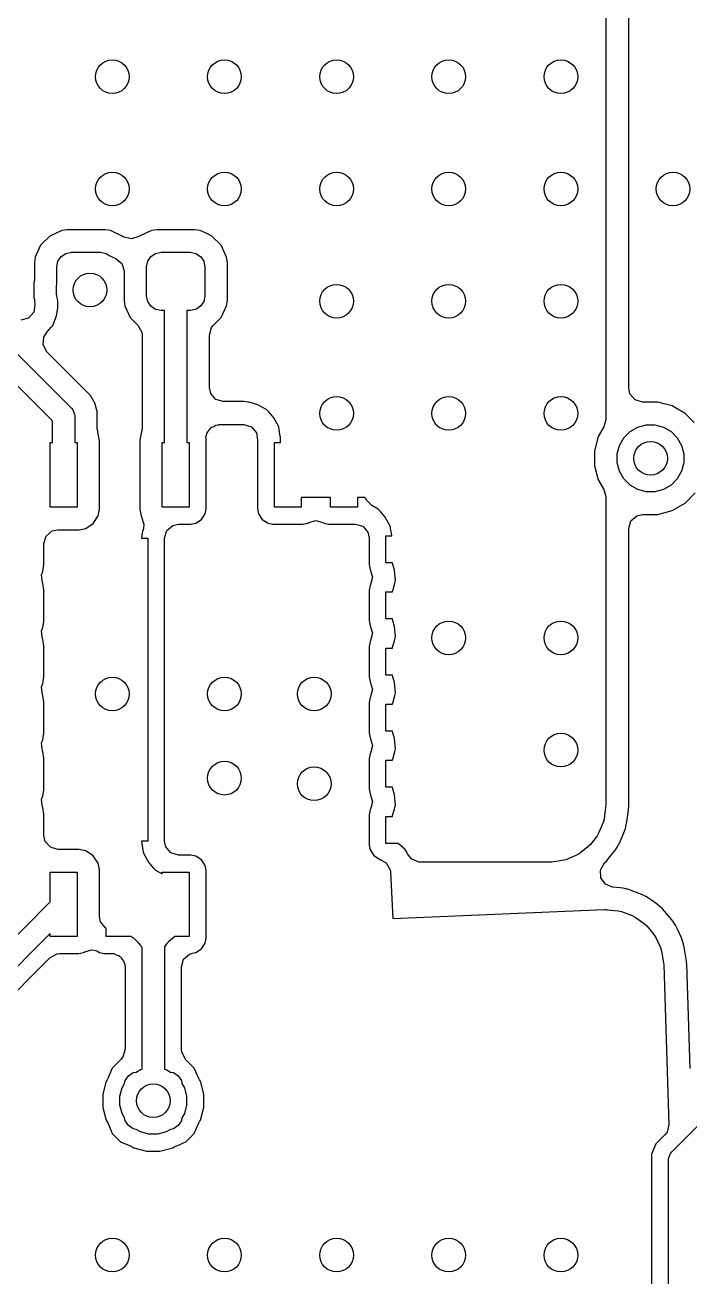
# Model space of a CAD drawing. Extents: x 2.65 to 6.49, y -4.64 to -1.62.
# Drawn here: x 5.4418 to 5.6753, y -3.0195 to -2.5803 of the extents above; entities that cross this region are included whole.
import ezdxf

# ---------------------------------------------------------------- set-up
doc = ezdxf.new("R2010")
doc.units = 0
doc.header["$MEASUREMENT"] = 0
doc.layers.add('BLACK', color=7, linetype='CONTINUOUS')

msp = doc.modelspace()

# ---------------------------------------------------------------- linework, layer by layer
at = {"layer": 'BLACK', "linetype": 'CONTINUOUS'}
for p, q in [((5.64567, -2.3704), (5.64567, -2.71884)), ((5.65376, -2.7077), (5.65376, -2.3704)), ((5.45465, -2.65236), (5.45049, -2.6543)), ((5.45655, -2.65211), (5.45465, -2.65236)), ((5.45465, -2.65236), (5.45465, -2.65236)), ((5.46983, -2.65211), (5.45655, -2.65211)), ((5.45655, -2.65211), (5.45655, -2.65211)), ((5.47173, -2.65236), (5.46983, -2.65211)), ((5.46983, -2.65211), (5.46983, -2.65211)), ((5.47589, -2.6543), (5.47173, -2.65236)), ((5.47173, -2.65236), (5.47173, -2.65236)), ((5.48615, -2.65236), (5.48199, -2.6543)), ((5.48804, -2.65211), (5.48615, -2.65236)), ((5.48615, -2.65236), (5.48615, -2.65236)), ((5.50133, -2.65211), (5.48804, -2.65211)), ((5.48804, -2.65211), (5.48804, -2.65211)), ((5.50322, -2.65236), (5.50133, -2.65211)), ((5.50133, -2.65211), (5.50133, -2.65211)), ((5.50581, -2.65356), (5.50322, -2.65236)), ((5.50322, -2.65236), (5.50322, -2.65236)), ((5.45049, -2.6543), (5.44725, -2.65754)), ((5.47614, -2.65447), (5.47589, -2.6543)), ((5.47646, -2.65468), (5.47614, -2.65447)), ((5.47913, -2.65535), (5.47646, -2.65468)), ((5.48174, -2.65447), (5.47913, -2.65535)), ((5.48199, -2.6543), (5.48174, -2.65447)), ((5.50738, -2.6543), (5.50581, -2.65356)), ((5.51063, -2.65754), (5.50738, -2.6543)), ((5.44725, -2.65754), (5.44531, -2.6617)), ((5.45445, -2.6615), (5.45611, -2.66039)), ((5.45611, -2.66039), (5.45807, -2.66)), ((5.45807, -2.66), (5.46831, -2.66)), ((5.46831, -2.66), (5.47027, -2.66039)), ((5.47027, -2.66039), (5.47131, -2.66109)), ((5.47131, -2.66109), (5.47159, -2.66122)), ((5.47159, -2.66122), (5.47191, -2.6614)), ((5.47191, -2.6614), (5.47191, -2.66139)), ((5.47191, -2.66139), (5.47209, -2.66149)), ((5.48595, -2.6615), (5.48761, -2.66039)), ((5.48761, -2.66039), (5.48957, -2.66)), ((5.48957, -2.66), (5.4998, -2.66)), ((5.4998, -2.66), (5.50176, -2.66039)), ((5.50176, -2.66039), (5.50342, -2.6615)), ((5.51257, -2.6617), (5.51063, -2.65754)), ((5.44531, -2.6617), (5.44506, -2.66359)), ((5.44506, -2.66359), (5.44506, -2.66359)), ((5.44506, -2.66359), (5.44506, -2.6699)), ((5.44531, -2.6617), (5.44531, -2.6617)), ((5.45295, -2.66512), (5.45334, -2.66316)), ((5.45295, -2.67133), (5.45295, -2.66512)), ((5.45334, -2.66316), (5.45445, -2.6615)), ((5.47209, -2.66149), (5.47209, -2.66149)), ((5.47209, -2.66149), (5.47209, -2.66149)), ((5.47209, -2.66149), (5.47209, -2.66149)), ((5.47209, -2.66149), (5.47307, -2.66191)), ((5.47307, -2.66191), (5.47361, -2.66215)), ((5.47361, -2.66215), (5.47573, -2.66391)), ((5.47573, -2.66391), (5.47655, -2.66653)), ((5.48445, -2.66512), (5.48484, -2.66316)), ((5.48445, -2.67535), (5.48445, -2.66512)), ((5.48484, -2.66316), (5.48595, -2.6615)), ((5.50342, -2.6615), (5.50453, -2.66316)), ((5.50453, -2.66316), (5.50492, -2.66512)), ((5.50492, -2.66512), (5.50492, -2.67535)), ((5.51281, -2.66359), (5.51257, -2.6617)), ((5.51281, -2.67688), (5.51281, -2.66359)), ((5.44506, -2.6699), (5.44486, -2.67063)), ((5.47655, -2.66653), (5.47656, -2.66663)), ((5.47656, -2.66663), (5.47656, -2.67688)), ((5.41496, -2.6716), (5.4581, -2.71474)), ((5.44486, -2.67063), (5.44486, -2.67582)), ((5.45286, -2.67169), (5.45295, -2.67133)), ((5.45286, -2.67477), (5.45286, -2.67169)), ((5.45138, -2.71915), (5.41103, -2.6788)), ((5.44525, -2.67834), (5.44483, -2.68106)), ((5.44486, -2.67582), (5.44506, -2.67656)), ((5.44506, -2.67656), (5.44506, -2.67688)), ((5.44506, -2.67688), (5.44507, -2.67698)), ((5.44507, -2.67698), (5.44507, -2.67698)), ((5.44507, -2.67698), (5.44525, -2.67834)), ((5.45295, -2.67513), (5.45286, -2.67477)), ((5.45295, -2.67535), (5.45295, -2.67513)), ((5.45315, -2.67633), (5.45295, -2.67535)), ((5.45327, -2.67729), (5.45315, -2.67633)), ((5.45325, -2.67959), (5.45327, -2.67729)), ((5.47656, -2.67688), (5.4768, -2.67877)), ((5.4768, -2.67877), (5.4768, -2.67877)), ((5.4768, -2.67877), (5.47874, -2.68293)), ((5.48484, -2.67731), (5.48445, -2.67535)), ((5.48595, -2.67897), (5.48484, -2.67731)), ((5.48761, -2.68008), (5.48595, -2.67897)), ((5.50342, -2.67897), (5.50176, -2.68008)), ((5.50453, -2.67731), (5.50342, -2.67897)), ((5.50492, -2.67535), (5.50453, -2.67731)), ((5.51063, -2.68293), (5.51257, -2.67877)), ((5.51257, -2.67877), (5.51281, -2.67688)), ((5.443, -2.68312), (5.44035, -2.68386)), ((5.44483, -2.68106), (5.443, -2.68312)), ((5.45149, -2.68565), (5.45282, -2.68231)), ((5.45282, -2.68231), (5.45325, -2.67959)), ((5.47874, -2.68293), (5.48142, -2.68561)), ((5.48957, -2.68047), (5.48761, -2.68008)), ((5.49075, -2.68047), (5.48957, -2.68047)), ((5.49075, -2.72679), (5.49075, -2.68047)), ((5.4998, -2.68047), (5.49862, -2.68047)), ((5.49862, -2.68047), (5.49862, -2.72679)), ((5.50176, -2.68008), (5.4998, -2.68047)), ((5.50881, -2.68475), (5.51063, -2.68293)), ((5.44965, -2.68782), (5.45088, -2.68643)), ((5.45088, -2.68643), (5.45149, -2.68565)), ((5.48142, -2.68561), (5.48274, -2.68803)), ((5.50652, -2.68907), (5.50729, -2.68643)), ((5.50729, -2.68643), (5.50795, -2.68561)), ((5.50795, -2.68561), (5.50881, -2.68475)), ((5.44815, -2.69253), (5.44834, -2.68978)), ((5.44834, -2.68978), (5.44927, -2.68825)), ((5.44927, -2.68825), (5.44965, -2.68782)), ((5.48274, -2.68803), (5.48285, -2.68907)), ((5.48285, -2.68907), (5.48285, -2.72194)), ((5.50652, -2.7075), (5.50652, -2.68907)), ((5.44947, -2.69494), (5.44815, -2.69253)), ((5.46478, -2.71026), (5.44947, -2.69494)), ((5.50696, -2.70953), (5.50652, -2.7075)), ((5.50876, -2.71161), (5.50696, -2.70953)), ((5.6542, -2.70972), (5.65376, -2.7077)), ((5.656, -2.7118), (5.6542, -2.70972)), ((5.46622, -2.71275), (5.46478, -2.71026)), ((5.46478, -2.71026), (5.46478, -2.71026)), ((5.46634, -2.71295), (5.46622, -2.71275)), ((5.46711, -2.71584), (5.46634, -2.71295)), ((5.5114, -2.71238), (5.50876, -2.71161)), ((5.5186, -2.71238), (5.5114, -2.71238)), ((5.52088, -2.71271), (5.5186, -2.71238)), ((5.52352, -2.71348), (5.52088, -2.71271)), ((5.52088, -2.71271), (5.52088, -2.71271)), ((5.52088, -2.71271), (5.52088, -2.71271)), ((5.52666, -2.71524), (5.52352, -2.71348)), ((5.52352, -2.71348), (5.52352, -2.71348)), ((5.65864, -2.71258), (5.656, -2.7118)), ((5.65882, -2.71258), (5.65864, -2.71258)), ((5.66401, -2.71258), (5.65882, -2.71258)), ((5.66624, -2.71317), (5.66401, -2.71258)), ((5.66902, -2.71392), (5.66624, -2.71317)), ((5.6708, -2.71495), (5.66902, -2.71392)), ((5.4581, -2.71474), (5.45859, -2.71533)), ((5.45859, -2.71533), (5.45918, -2.71675)), ((5.45918, -2.71675), (5.45925, -2.71752)), ((5.45925, -2.71752), (5.45925, -2.72679)), ((5.46715, -2.71596), (5.46711, -2.71584)), ((5.46715, -2.72194), (5.46715, -2.71596)), ((5.52735, -2.71595), (5.52666, -2.71524)), ((5.52666, -2.71524), (5.52666, -2.71524)), ((5.52666, -2.71524), (5.52666, -2.71524)), ((5.52666, -2.71524), (5.52666, -2.71524)), ((5.52666, -2.71524), (5.52666, -2.71524)), ((5.52915, -2.71803), (5.52735, -2.71595)), ((5.52735, -2.71595), (5.52735, -2.71595)), ((5.53085, -2.72121), (5.52915, -2.71803)), ((5.67352, -2.71652), (5.6708, -2.71495)), ((5.67669, -2.71969), (5.67352, -2.71652)), ((5.67352, -2.71652), (5.67352, -2.71652)), ((5.45138, -2.72679), (5.45138, -2.71915)), ((5.4674, -2.72324), (5.46715, -2.72194)), ((5.4828, -2.72264), (5.48256, -2.72352)), ((5.48285, -2.72194), (5.48275, -2.72229)), ((5.48275, -2.72229), (5.4828, -2.72264)), ((5.5056, -2.72357), (5.50611, -2.72291)), ((5.50611, -2.72291), (5.50645, -2.72216)), ((5.50645, -2.72216), (5.50694, -2.72185)), ((5.50694, -2.72185), (5.50729, -2.72139)), ((5.50729, -2.72139), (5.50807, -2.72112)), ((5.50807, -2.72112), (5.50877, -2.72067)), ((5.50877, -2.72067), (5.50973, -2.72053)), ((5.50973, -2.72053), (5.50988, -2.72048)), ((5.50988, -2.72048), (5.51014, -2.72047)), ((5.51014, -2.72047), (5.5186, -2.72047)), ((5.5186, -2.72047), (5.52124, -2.72125)), ((5.52124, -2.72125), (5.52304, -2.72333)), ((5.53105, -2.72217), (5.53085, -2.72121)), ((5.5314, -2.72463), (5.53105, -2.72217)), ((5.64502, -2.72128), (5.64306, -2.72468)), ((5.64567, -2.71884), (5.64502, -2.72128)), ((5.65205, -2.72509), (5.65423, -2.72291)), ((5.65423, -2.72291), (5.6569, -2.72137)), ((5.6569, -2.72137), (5.65988, -2.72057)), ((5.65988, -2.72057), (5.66296, -2.72057)), ((5.66296, -2.72057), (5.66594, -2.72137)), ((5.66594, -2.72137), (5.66861, -2.72291)), ((5.66861, -2.72291), (5.67079, -2.72509)), ((5.45059, -2.74943), (5.45059, -2.72679)), ((5.45059, -2.72679), (5.45138, -2.72679)), ((5.45925, -2.72679), (5.46004, -2.72679)), ((5.46004, -2.72679), (5.46004, -2.74943)), ((5.46793, -2.72601), (5.46738, -2.72324)), ((5.46738, -2.72324), (5.4674, -2.72324)), ((5.46793, -2.75021), (5.46793, -2.72601)), ((5.46793, -2.72601), (5.46793, -2.72601)), ((5.46793, -2.72601), (5.46793, -2.72601)), ((5.48256, -2.72352), (5.48207, -2.72601)), ((5.48207, -2.72601), (5.48207, -2.75021)), ((5.48996, -2.74943), (5.48996, -2.72679)), ((5.48996, -2.72679), (5.49075, -2.72679)), ((5.49862, -2.72679), (5.49941, -2.72679)), ((5.49941, -2.72679), (5.49941, -2.74943)), ((5.50531, -2.72466), (5.50555, -2.72414)), ((5.50543, -2.72548), (5.50531, -2.72466)), ((5.50531, -2.72597), (5.50539, -2.72596)), ((5.50533, -2.72621), (5.50531, -2.72597)), ((5.50533, -2.75001), (5.50533, -2.72621)), ((5.50539, -2.72596), (5.50543, -2.72548)), ((5.50555, -2.72414), (5.5056, -2.72357)), ((5.52304, -2.72333), (5.52342, -2.72597)), ((5.52343, -2.72605), (5.52341, -2.72617)), ((5.52341, -2.72617), (5.52341, -2.72621)), ((5.52341, -2.72621), (5.52341, -2.72621)), ((5.52341, -2.72621), (5.52341, -2.75001)), ((5.52342, -2.72597), (5.52343, -2.72597)), ((5.52343, -2.72597), (5.52342, -2.72601)), ((5.52342, -2.72601), (5.52343, -2.72605)), ((5.52933, -2.74943), (5.52933, -2.72679)), ((5.52933, -2.72679), (5.5315, -2.72679)), ((5.53143, -2.72481), (5.5314, -2.72463)), ((5.53145, -2.72495), (5.53143, -2.72481)), ((5.53149, -2.7251), (5.53145, -2.72495)), ((5.5315, -2.72512), (5.53149, -2.7251)), ((5.5315, -2.72679), (5.5315, -2.72512)), ((5.64306, -2.72468), (5.64171, -2.72969)), ((5.64306, -2.72468), (5.64306, -2.72468)), ((5.64306, -2.72468), (5.64306, -2.72468)), ((5.64306, -2.72468), (5.64306, -2.72468)), ((5.65051, -2.72776), (5.65205, -2.72509)), ((5.67079, -2.72509), (5.67233, -2.72776)), ((5.64171, -2.72969), (5.64171, -2.73488)), ((5.64971, -2.73074), (5.65051, -2.72776)), ((5.64971, -2.73383), (5.64971, -2.73074)), ((5.67233, -2.72776), (5.67313, -2.73074)), ((5.67313, -2.73074), (5.67313, -2.73383)), ((5.64171, -2.73488), (5.64306, -2.73989)), ((5.65051, -2.7368), (5.64971, -2.73383)), ((5.67313, -2.73383), (5.67233, -2.7368)), ((5.64306, -2.73989), (5.64502, -2.74328)), ((5.65205, -2.73947), (5.65051, -2.7368)), ((5.65423, -2.74165), (5.65205, -2.73947)), ((5.67079, -2.73947), (5.66861, -2.74165)), ((5.67233, -2.7368), (5.67079, -2.73947)), ((5.64502, -2.74328), (5.64567, -2.74572)), ((5.6569, -2.7432), (5.65423, -2.74165)), ((5.65988, -2.74399), (5.6569, -2.7432)), ((5.66296, -2.74399), (5.65988, -2.74399)), ((5.66594, -2.7432), (5.66296, -2.74399)), ((5.66861, -2.74165), (5.66594, -2.7432)), ((5.67352, -2.74805), (5.67712, -2.74445)), ((5.54134, -2.74606), (5.53878, -2.74606)), ((5.53878, -2.74606), (5.53878, -2.74943)), ((5.54902, -2.74606), (5.54134, -2.74606)), ((5.54902, -2.74943), (5.54902, -2.74606)), ((5.56102, -2.74606), (5.55846, -2.74606)), ((5.55846, -2.74606), (5.55846, -2.74943)), ((5.56151, -2.74655), (5.56102, -2.74606)), ((5.5616, -2.7469), (5.56151, -2.74655)), ((5.56352, -2.74886), (5.5616, -2.7469)), ((5.56578, -2.75012), (5.56352, -2.74886)), ((5.64567, -2.74572), (5.64567, -2.85401)), ((5.66902, -2.75065), (5.67352, -2.74805)), ((5.46004, -2.74943), (5.45059, -2.74943)), ((5.46573, -2.75512), (5.46748, -2.75251)), ((5.46748, -2.75251), (5.46785, -2.75065)), ((5.46748, -2.75251), (5.46748, -2.75251)), ((5.46748, -2.75251), (5.46748, -2.75251)), ((5.46785, -2.75065), (5.46793, -2.75021)), ((5.48207, -2.75021), (5.48252, -2.75251)), ((5.48252, -2.75251), (5.48252, -2.75251)), ((5.48252, -2.75251), (5.48252, -2.75251)), ((5.48252, -2.75251), (5.48262, -2.75266)), ((5.48262, -2.75266), (5.4827, -2.75277)), ((5.4827, -2.75277), (5.48352, -2.7554)), ((5.49941, -2.74943), (5.48996, -2.74943)), ((5.50368, -2.7537), (5.50499, -2.75174)), ((5.50499, -2.75174), (5.50533, -2.75001)), ((5.50499, -2.75174), (5.50499, -2.75174)), ((5.52341, -2.75001), (5.52341, -2.75001)), ((5.52341, -2.75001), (5.52341, -2.75001)), ((5.52341, -2.75001), (5.52375, -2.75174)), ((5.52375, -2.75174), (5.52375, -2.75174)), ((5.52375, -2.75174), (5.52506, -2.7537)), ((5.53878, -2.74943), (5.52933, -2.74943)), ((5.55846, -2.74943), (5.54902, -2.74943)), ((5.56647, -2.75083), (5.56578, -2.75012)), ((5.56578, -2.75012), (5.56578, -2.75012)), ((5.56578, -2.75012), (5.56578, -2.75012)), ((5.56827, -2.75291), (5.56647, -2.75083)), ((5.56647, -2.75083), (5.56647, -2.75083)), ((5.56996, -2.75609), (5.56827, -2.75291)), ((5.65453, -2.75423), (5.65661, -2.75243)), ((5.65661, -2.75243), (5.65864, -2.75199)), ((5.65864, -2.75199), (5.66401, -2.75199)), ((5.66401, -2.75199), (5.66902, -2.75065)), ((5.66401, -2.75199), (5.66401, -2.75199)), ((5.4492, -2.75957), (5.45128, -2.75776)), ((5.45128, -2.75776), (5.45331, -2.75732)), ((5.45331, -2.75732), (5.46082, -2.75732)), ((5.46082, -2.75732), (5.4614, -2.75721)), ((5.46082, -2.75732), (5.46082, -2.75732)), ((5.4614, -2.75721), (5.46312, -2.75686)), ((5.46312, -2.75686), (5.46573, -2.75512)), ((5.46312, -2.75686), (5.46312, -2.75686)), ((5.46312, -2.75686), (5.46312, -2.75686)), ((5.483, -2.75796), (5.48293, -2.75847)), ((5.48333, -2.75686), (5.483, -2.75796)), ((5.48352, -2.7554), (5.48333, -2.75686)), ((5.49077, -2.76024), (5.49154, -2.7576)), ((5.49154, -2.7576), (5.49362, -2.7558)), ((5.49362, -2.7558), (5.49565, -2.75535)), ((5.49565, -2.75535), (5.49999, -2.75535)), ((5.49999, -2.75535), (5.50172, -2.75501)), ((5.50172, -2.75501), (5.50368, -2.7537)), ((5.50172, -2.75501), (5.50172, -2.75501)), ((5.50172, -2.75501), (5.50172, -2.75501)), ((5.52506, -2.7537), (5.52506, -2.7537)), ((5.52506, -2.7537), (5.52678, -2.75485)), ((5.52678, -2.75485), (5.52702, -2.75501)), ((5.52702, -2.75501), (5.52702, -2.75501)), ((5.52702, -2.75501), (5.52702, -2.75501)), ((5.52702, -2.75501), (5.52875, -2.75535)), ((5.52875, -2.75535), (5.52875, -2.75535)), ((5.52875, -2.75535), (5.53936, -2.75535)), ((5.53936, -2.75535), (5.54109, -2.75501)), ((5.54109, -2.75501), (5.54119, -2.75495)), ((5.54109, -2.75501), (5.54109, -2.75501)), ((5.54109, -2.75501), (5.54109, -2.75501)), ((5.54119, -2.75495), (5.54142, -2.75487)), ((5.54142, -2.75487), (5.54154, -2.75483)), ((5.54154, -2.75484), (5.54381, -2.75413)), ((5.54154, -2.75483), (5.54154, -2.75484)), ((5.54381, -2.75413), (5.54646, -2.75485)), ((5.54646, -2.75485), (5.54661, -2.75495)), ((5.54661, -2.75495), (5.5467, -2.75501)), ((5.5467, -2.75501), (5.5467, -2.75501)), ((5.5467, -2.75501), (5.5467, -2.75501)), ((5.5467, -2.75501), (5.54843, -2.75535)), ((5.54843, -2.75535), (5.55772, -2.75535)), ((5.55772, -2.75535), (5.56036, -2.75613)), ((5.56036, -2.75613), (5.56216, -2.75821)), ((5.57005, -2.75645), (5.56996, -2.75609)), ((5.57006, -2.75649), (5.57005, -2.75645)), ((5.57016, -2.75695), (5.57006, -2.75649)), ((5.5705, -2.75852), (5.57016, -2.75695)), ((5.65376, -2.75687), (5.65453, -2.75423)), ((5.65376, -2.85401), (5.65376, -2.75687)), ((5.44843, -2.7622), (5.4492, -2.75957)), ((5.44843, -2.76971), (5.44843, -2.7622)), ((5.48293, -2.75847), (5.48268, -2.76024)), ((5.48268, -2.76024), (5.48268, -2.76024)), ((5.48268, -2.76024), (5.48268, -2.76028)), ((5.48268, -2.76028), (5.48484, -2.76028)), ((5.48484, -2.76028), (5.48484, -2.86657)), ((5.49077, -2.86661), (5.49077, -2.76024)), ((5.56216, -2.75821), (5.5626, -2.76024)), ((5.5626, -2.76024), (5.5626, -2.76952)), ((5.56852, -2.76894), (5.56852, -2.75949)), ((5.56852, -2.75949), (5.57061, -2.75949)), ((5.57061, -2.75949), (5.5705, -2.75852)), ((5.44797, -2.77202), (5.44831, -2.77031)), ((5.44831, -2.77031), (5.44843, -2.76971)), ((5.5626, -2.76952), (5.5626, -2.76952)), ((5.5626, -2.76952), (5.5626, -2.76952)), ((5.5626, -2.76952), (5.56294, -2.77125)), ((5.57082, -2.76894), (5.56852, -2.76894)), ((5.57091, -2.76952), (5.57082, -2.76894)), ((5.57129, -2.77073), (5.57091, -2.76952)), ((5.57091, -2.76952), (5.57091, -2.76952)), ((5.57155, -2.77155), (5.57129, -2.77073)), ((5.4476, -2.77319), (5.4479, -2.77219)), ((5.4479, -2.77592), (5.4476, -2.77319)), ((5.4479, -2.77219), (5.44797, -2.77202)), ((5.56294, -2.77125), (5.56294, -2.77125)), ((5.56294, -2.77125), (5.56294, -2.77125)), ((5.56294, -2.77125), (5.563, -2.77134)), ((5.563, -2.77134), (5.56308, -2.77158)), ((5.56308, -2.77158), (5.56313, -2.77169)), ((5.56383, -2.77397), (5.5631, -2.77662)), ((5.56313, -2.77169), (5.56312, -2.7717)), ((5.56312, -2.7717), (5.56383, -2.77397)), ((5.57183, -2.77514), (5.57155, -2.77155)), ((5.57163, -2.77611), (5.57183, -2.77514)), ((5.44797, -2.77609), (5.4479, -2.77592)), ((5.44843, -2.7784), (5.44797, -2.77609)), ((5.44843, -2.7894), (5.44843, -2.7784)), ((5.44843, -2.7784), (5.44843, -2.7784)), ((5.44843, -2.7784), (5.44843, -2.7784)), ((5.56294, -2.77686), (5.5626, -2.77859)), ((5.5626, -2.77859), (5.5626, -2.77859)), ((5.5626, -2.77859), (5.5626, -2.78921)), ((5.56301, -2.77677), (5.56294, -2.77686)), ((5.56294, -2.77686), (5.56294, -2.77686)), ((5.5631, -2.77662), (5.56301, -2.77677)), ((5.56852, -2.78862), (5.56852, -2.77917)), ((5.56852, -2.77917), (5.57083, -2.77917)), ((5.57083, -2.77917), (5.57086, -2.7789)), ((5.57086, -2.7789), (5.5709, -2.77876)), ((5.5709, -2.77876), (5.57163, -2.77611)), ((5.5709, -2.77876), (5.5709, -2.77876)), ((5.57082, -2.78862), (5.56852, -2.78862)), ((5.57091, -2.7892), (5.57082, -2.78862)), ((5.4476, -2.79287), (5.4479, -2.79187)), ((5.4479, -2.79561), (5.4476, -2.79287)), ((5.4479, -2.79187), (5.44797, -2.7917)), ((5.44797, -2.7917), (5.44841, -2.78949)), ((5.44841, -2.78949), (5.44843, -2.7894)), ((5.5626, -2.78921), (5.5626, -2.78921)), ((5.5626, -2.78921), (5.5626, -2.78921)), ((5.5626, -2.78921), (5.56294, -2.79093)), ((5.56294, -2.79093), (5.56294, -2.79093)), ((5.56294, -2.79093), (5.56294, -2.79093)), ((5.56294, -2.79093), (5.56294, -2.79093)), ((5.56294, -2.79093), (5.563, -2.79103)), ((5.563, -2.79103), (5.56308, -2.79126)), ((5.56308, -2.79126), (5.56313, -2.79138)), ((5.56313, -2.79138), (5.56312, -2.79138)), ((5.56312, -2.79138), (5.56383, -2.79365)), ((5.57155, -2.79124), (5.57091, -2.7892)), ((5.57091, -2.7892), (5.57091, -2.7892)), ((5.57183, -2.79483), (5.57155, -2.79124)), ((5.44797, -2.79578), (5.4479, -2.79561)), ((5.44843, -2.79808), (5.44797, -2.79578)), ((5.56294, -2.79655), (5.5626, -2.79827)), ((5.563, -2.79645), (5.56294, -2.79655)), ((5.56294, -2.79655), (5.56294, -2.79655)), ((5.5631, -2.79631), (5.563, -2.79645)), ((5.56383, -2.79365), (5.5631, -2.79631)), ((5.57086, -2.79859), (5.57149, -2.79632)), ((5.57149, -2.79632), (5.57163, -2.79579)), ((5.57163, -2.79579), (5.57183, -2.79483)), ((5.44843, -2.80908), (5.44843, -2.79808)), ((5.44843, -2.79808), (5.44843, -2.79808)), ((5.44843, -2.79808), (5.44843, -2.79808)), ((5.5626, -2.79827), (5.5626, -2.79827)), ((5.5626, -2.79827), (5.5626, -2.80889)), ((5.56852, -2.80831), (5.56852, -2.79886)), ((5.56852, -2.79886), (5.57083, -2.79886)), ((5.57083, -2.79886), (5.57086, -2.79859)), ((5.44797, -2.81139), (5.44831, -2.80965)), ((5.44831, -2.80965), (5.44843, -2.80908)), ((5.5626, -2.80889), (5.5626, -2.80889)), ((5.5626, -2.80889), (5.5626, -2.80889)), ((5.5626, -2.80889), (5.56294, -2.81062)), ((5.56294, -2.81062), (5.56294, -2.81062)), ((5.56294, -2.81062), (5.56294, -2.81062)), ((5.56294, -2.81062), (5.56294, -2.81062)), ((5.56294, -2.81062), (5.563, -2.81071)), ((5.563, -2.81071), (5.56308, -2.81095)), ((5.57082, -2.80831), (5.56852, -2.80831)), ((5.57091, -2.80889), (5.57082, -2.80831)), ((5.57155, -2.81092), (5.57091, -2.80889)), ((5.57091, -2.80889), (5.57091, -2.80889)), ((5.4476, -2.81256), (5.4479, -2.81156)), ((5.4479, -2.81529), (5.4476, -2.81256)), ((5.4479, -2.81156), (5.44797, -2.81139)), ((5.56308, -2.81095), (5.56313, -2.81106)), ((5.56383, -2.81334), (5.5631, -2.81599)), ((5.56313, -2.81106), (5.56312, -2.81107)), ((5.56312, -2.81107), (5.56383, -2.81334)), ((5.57183, -2.81451), (5.57155, -2.81092)), ((5.57163, -2.81548), (5.57183, -2.81451)), ((5.44797, -2.81546), (5.4479, -2.81529)), ((5.44843, -2.81777), (5.44797, -2.81546)), ((5.44843, -2.82877), (5.44843, -2.81777)), ((5.44843, -2.81777), (5.44843, -2.81777)), ((5.44843, -2.81777), (5.44843, -2.81777)), ((5.56294, -2.81623), (5.5626, -2.81796)), ((5.5626, -2.81796), (5.5626, -2.81796)), ((5.5626, -2.81796), (5.5626, -2.82858)), ((5.563, -2.81614), (5.56294, -2.81623)), ((5.56294, -2.81623), (5.56294, -2.81623)), ((5.5631, -2.81599), (5.563, -2.81614)), ((5.56852, -2.82799), (5.56852, -2.81854)), ((5.56852, -2.81854), (5.57083, -2.81854)), ((5.57083, -2.81854), (5.57086, -2.81827)), ((5.57086, -2.81827), (5.5709, -2.81813)), ((5.5709, -2.81813), (5.57163, -2.81548)), ((5.57082, -2.82799), (5.56852, -2.82799)), ((5.57091, -2.82857), (5.57082, -2.82799)), ((5.4476, -2.83224), (5.4479, -2.83124)), ((5.4479, -2.83498), (5.4476, -2.83224)), ((5.4479, -2.83124), (5.44797, -2.83107)), ((5.44797, -2.83107), (5.4483, -2.82938)), ((5.4483, -2.82938), (5.44843, -2.82877)), ((5.5626, -2.82858), (5.5626, -2.82858)), ((5.5626, -2.82858), (5.5626, -2.82858)), ((5.5626, -2.82858), (5.56294, -2.8303)), ((5.56294, -2.8303), (5.56294, -2.8303)), ((5.56294, -2.8303), (5.56294, -2.8303)), ((5.56294, -2.8303), (5.56294, -2.8303)), ((5.56294, -2.8303), (5.563, -2.8304)), ((5.563, -2.8304), (5.56308, -2.83063)), ((5.56308, -2.83063), (5.56313, -2.83075)), ((5.56313, -2.83075), (5.56312, -2.83075)), ((5.56312, -2.83075), (5.56383, -2.83302)), ((5.57155, -2.83061), (5.57091, -2.82857)), ((5.57091, -2.82857), (5.57091, -2.82857)), ((5.57183, -2.8342), (5.57155, -2.83061)), ((5.44797, -2.83515), (5.4479, -2.83498)), ((5.44843, -2.83745), (5.44797, -2.83515)), ((5.56294, -2.83592), (5.5626, -2.83764)), ((5.563, -2.83582), (5.56294, -2.83592)), ((5.56294, -2.83592), (5.56294, -2.83592)), ((5.5631, -2.83568), (5.563, -2.83582)), ((5.56383, -2.83302), (5.5631, -2.83568)), ((5.5709, -2.83782), (5.57163, -2.83516)), ((5.57163, -2.83516), (5.57183, -2.8342)), ((5.44843, -2.84845), (5.44843, -2.83745)), ((5.44843, -2.83745), (5.44843, -2.83745)), ((5.44843, -2.83745), (5.44843, -2.83745)), ((5.5626, -2.83764), (5.5626, -2.83764)), ((5.5626, -2.83764), (5.5626, -2.84826)), ((5.56852, -2.84768), (5.56852, -2.83823)), ((5.56852, -2.83823), (5.57083, -2.83823)), ((5.57083, -2.83823), (5.57086, -2.83796)), ((5.57086, -2.83796), (5.5709, -2.83782)), ((5.44797, -2.85076), (5.4484, -2.84858)), ((5.4484, -2.84858), (5.44843, -2.84845)), ((5.5626, -2.84826), (5.5626, -2.84826)), ((5.5626, -2.84826), (5.5626, -2.84826)), ((5.5626, -2.84826), (5.56294, -2.84999)), ((5.56294, -2.84999), (5.56294, -2.84999)), ((5.56294, -2.84999), (5.56294, -2.84999)), ((5.56294, -2.84999), (5.56294, -2.84999)), ((5.56294, -2.84999), (5.563, -2.85008)), ((5.563, -2.85008), (5.56308, -2.85032)), ((5.57082, -2.84768), (5.56852, -2.84768)), ((5.57091, -2.84826), (5.57082, -2.84768)), ((5.57155, -2.85029), (5.57091, -2.84826)), ((5.57091, -2.84826), (5.57091, -2.84826)), ((5.57183, -2.85388), (5.57155, -2.85029)), ((5.4476, -2.85193), (5.4479, -2.85093)), ((5.4479, -2.85466), (5.4476, -2.85193)), ((5.4479, -2.85093), (5.44797, -2.85076)), ((5.44797, -2.85483), (5.4479, -2.85466)), ((5.56308, -2.85032), (5.56313, -2.85043)), ((5.56383, -2.85271), (5.5631, -2.85536)), ((5.56313, -2.85043), (5.56312, -2.85044)), ((5.56312, -2.85044), (5.56383, -2.85271)), ((5.57163, -2.85485), (5.57183, -2.85388)), ((5.64563, -2.85465), (5.64508, -2.85879)), ((5.64567, -2.85401), (5.64563, -2.85465)), ((5.6537, -2.85518), (5.65374, -2.85454)), ((5.65374, -2.85454), (5.65376, -2.85401)), ((5.44843, -2.85714), (5.44797, -2.85483)), ((5.44843, -2.86465), (5.44843, -2.85714)), ((5.44843, -2.85714), (5.44843, -2.85714)), ((5.56294, -2.8556), (5.5626, -2.85733)), ((5.5626, -2.85733), (5.5626, -2.85733)), ((5.5626, -2.85733), (5.5626, -2.86795)), ((5.563, -2.85551), (5.56294, -2.8556)), ((5.56294, -2.8556), (5.56294, -2.8556)), ((5.5631, -2.85536), (5.563, -2.85551)), ((5.56852, -2.86736), (5.56852, -2.85791)), ((5.56852, -2.85791), (5.57083, -2.85791)), ((5.57083, -2.85791), (5.57086, -2.85764)), ((5.57086, -2.85764), (5.57149, -2.85537)), ((5.57149, -2.85537), (5.57163, -2.85485)), ((5.64508, -2.85879), (5.64475, -2.86002)), ((5.6531, -2.85984), (5.65365, -2.8557)), ((5.65365, -2.8557), (5.6537, -2.85518)), ((5.64475, -2.86002), (5.64328, -2.86358)), ((5.65144, -2.86502), (5.65223, -2.86312)), ((5.65223, -2.86312), (5.65257, -2.86211)), ((5.65257, -2.86211), (5.6529, -2.86088)), ((5.6529, -2.86088), (5.6531, -2.85984)), ((5.44887, -2.86667), (5.44843, -2.86465)), ((5.45067, -2.86875), (5.44887, -2.86667)), ((5.48484, -2.86657), (5.48268, -2.86657)), ((5.48268, -2.86657), (5.48268, -2.86661)), ((5.48268, -2.86661), (5.48286, -2.86833)), ((5.49121, -2.86864), (5.49077, -2.86661)), ((5.57276, -2.86736), (5.56852, -2.86736)), ((5.57513, -2.86939), (5.57276, -2.86736)), ((5.64029, -2.86774), (5.63939, -2.86864)), ((5.64264, -2.86468), (5.64029, -2.86774)), ((5.64328, -2.86358), (5.64264, -2.86468)), ((5.64965, -2.86873), (5.65028, -2.86762)), ((5.65028, -2.86762), (5.65035, -2.86749)), ((5.65035, -2.86749), (5.65075, -2.86668)), ((5.65075, -2.86668), (5.65144, -2.86502)), ((5.65075, -2.86668), (5.65075, -2.86668)), ((5.45331, -2.86953), (5.45067, -2.86875)), ((5.46082, -2.86953), (5.45331, -2.86953)), ((5.46312, -2.86999), (5.46082, -2.86953)), ((5.46082, -2.86953), (5.46082, -2.86953)), ((5.46573, -2.87173), (5.46312, -2.86999)), ((5.46312, -2.86999), (5.46312, -2.86999)), ((5.46748, -2.87434), (5.46573, -2.87173)), ((5.48286, -2.86833), (5.4833, -2.87036)), ((5.4833, -2.87036), (5.48338, -2.87067)), ((5.48338, -2.87067), (5.4834, -2.87076)), ((5.4834, -2.87076), (5.48509, -2.87394)), ((5.49301, -2.87072), (5.49121, -2.86864)), ((5.49565, -2.8715), (5.49301, -2.87072)), ((5.49999, -2.8715), (5.49565, -2.8715)), ((5.50172, -2.87184), (5.49999, -2.8715)), ((5.49999, -2.8715), (5.49999, -2.8715)), ((5.50337, -2.87294), (5.50172, -2.87184)), ((5.50172, -2.87184), (5.50172, -2.87184)), ((5.5626, -2.86795), (5.5626, -2.86795)), ((5.5626, -2.86795), (5.5626, -2.86795)), ((5.5626, -2.86795), (5.56294, -2.86967)), ((5.56294, -2.86967), (5.56294, -2.86967)), ((5.56294, -2.86967), (5.56425, -2.87163)), ((5.56425, -2.87163), (5.56425, -2.87163)), ((5.56425, -2.87163), (5.56621, -2.87294)), ((5.57567, -2.87021), (5.57513, -2.86939)), ((5.57513, -2.86939), (5.57513, -2.86939)), ((5.57611, -2.87099), (5.57567, -2.87021)), ((5.57567, -2.87021), (5.57567, -2.87021)), ((5.57641, -2.8715), (5.57611, -2.87099)), ((5.5775, -2.87281), (5.57641, -2.8715)), ((5.63523, -2.87162), (5.63167, -2.8731)), ((5.63634, -2.87099), (5.63523, -2.87162)), ((5.63939, -2.86864), (5.63634, -2.87099)), ((5.64671, -2.87267), (5.64906, -2.86961)), ((5.64906, -2.86961), (5.64965, -2.86873)), ((5.46793, -2.87664), (5.46748, -2.87434)), ((5.46748, -2.87434), (5.46748, -2.87434)), ((5.46793, -2.89302), (5.46793, -2.87664)), ((5.46793, -2.87664), (5.46793, -2.87664)), ((5.48509, -2.87394), (5.48548, -2.87439)), ((5.48548, -2.87439), (5.4869, -2.87602)), ((5.4869, -2.87602), (5.48759, -2.87673)), ((5.50368, -2.87315), (5.50337, -2.87294)), ((5.50499, -2.87511), (5.50368, -2.87315)), ((5.50533, -2.87684), (5.50499, -2.87511)), ((5.50499, -2.87511), (5.50499, -2.87511)), ((5.50499, -2.87511), (5.50499, -2.87511)), ((5.56621, -2.87294), (5.56621, -2.87294)), ((5.56621, -2.87294), (5.56666, -2.87313)), ((5.56666, -2.87313), (5.56664, -2.87317)), ((5.56664, -2.87317), (5.56864, -2.87422)), ((5.56864, -2.87422), (5.57, -2.87661)), ((5.57, -2.87661), (5.57013, -2.87751)), ((5.58001, -2.87392), (5.5775, -2.87281)), ((5.58039, -2.87397), (5.58001, -2.87392)), ((5.58103, -2.87402), (5.58039, -2.87397)), ((5.62566, -2.87402), (5.58103, -2.87402)), ((5.6263, -2.87397), (5.62566, -2.87402)), ((5.62675, -2.87392), (5.6263, -2.87397)), ((5.63044, -2.87343), (5.62675, -2.87392)), ((5.63167, -2.8731), (5.63044, -2.87343)), ((5.64379, -2.87671), (5.64509, -2.87439)), ((5.64509, -2.87439), (5.64511, -2.87436)), ((5.64511, -2.87436), (5.64602, -2.87346)), ((5.64511, -2.87436), (5.64511, -2.87436)), ((5.64602, -2.87346), (5.64671, -2.87267)), ((5.45059, -2.8879), (5.45059, -2.87742)), ((5.45059, -2.87742), (5.46004, -2.87742)), ((5.46004, -2.87742), (5.46004, -2.90006)), ((5.48759, -2.87673), (5.48759, -2.87673)), ((5.48759, -2.87673), (5.48759, -2.87673)), ((5.48759, -2.87673), (5.48759, -2.87673)), ((5.48759, -2.87673), (5.48996, -2.87805)), ((5.48996, -2.87805), (5.48996, -2.87742)), ((5.48996, -2.87742), (5.49941, -2.87742)), ((5.49941, -2.87742), (5.49941, -2.90006)), ((5.50533, -2.90064), (5.50533, -2.87684)), ((5.50533, -2.87684), (5.50533, -2.87684)), ((5.57013, -2.87751), (5.57087, -2.8937)), ((5.64394, -2.87946), (5.64379, -2.87671)), ((5.64555, -2.88169), (5.64394, -2.87946)), ((5.6481, -2.8827), (5.64555, -2.88169)), ((5.65075, -2.88294), (5.6481, -2.8827)), ((5.6518, -2.8831), (5.65075, -2.88294)), ((5.65075, -2.88294), (5.65075, -2.88294)), ((5.65075, -2.88294), (5.65075, -2.88294)), ((5.65305, -2.88338), (5.6518, -2.8831)), ((5.65341, -2.88349), (5.65305, -2.88338)), ((5.65305, -2.88338), (5.65305, -2.88338)), ((5.65305, -2.88338), (5.65305, -2.88338)), ((5.65407, -2.88369), (5.65341, -2.88349)), ((5.65771, -2.88503), (5.65407, -2.88369)), ((5.65407, -2.88369), (5.65407, -2.88369)), ((5.65407, -2.88369), (5.65407, -2.88369)), ((5.65868, -2.88546), (5.65771, -2.88503)), ((5.65771, -2.88503), (5.65771, -2.88503)), ((5.65771, -2.88503), (5.65771, -2.88503)), ((5.65771, -2.88503), (5.65771, -2.88503)), ((5.40529, -2.9332), (5.45059, -2.8879)), ((5.65897, -2.88561), (5.65868, -2.88546)), ((5.65981, -2.88606), (5.65897, -2.88561)), ((5.66072, -2.88661), (5.65981, -2.88606)), ((5.65981, -2.88606), (5.65981, -2.88606)), ((5.66207, -2.88757), (5.66072, -2.88661)), ((5.66387, -2.88884), (5.66207, -2.88757)), ((5.66388, -2.88885), (5.66387, -2.88884)), ((5.6647, -2.88952), (5.66388, -2.88885)), ((5.66388, -2.88885), (5.66388, -2.88885)), ((5.6648, -2.88961), (5.6647, -2.88952)), ((5.6647, -2.88952), (5.6647, -2.88952)), ((5.6647, -2.88952), (5.6647, -2.88952)), ((5.66564, -2.89039), (5.6648, -2.88961)), ((5.46829, -2.89485), (5.46793, -2.89302)), ((5.57087, -2.8937), (5.6452, -2.8906)), ((5.57087, -2.8937), (5.57087, -2.8937)), ((5.57087, -2.8937), (5.57087, -2.8937)), ((5.6452, -2.8906), (5.64584, -2.89062)), ((5.64584, -2.89062), (5.64622, -2.89065)), ((5.64622, -2.89065), (5.65002, -2.891)), ((5.65002, -2.891), (5.65127, -2.89128)), ((5.65127, -2.89128), (5.65491, -2.89262)), ((5.65491, -2.89262), (5.65604, -2.89321)), ((5.65604, -2.89321), (5.6592, -2.89545)), ((5.66637, -2.89117), (5.66564, -2.89039)), ((5.66564, -2.89039), (5.66564, -2.89039)), ((5.66884, -2.89415), (5.66637, -2.89117)), ((5.66637, -2.89117), (5.66637, -2.89117)), ((5.66637, -2.89117), (5.66637, -2.89117)), ((5.66922, -2.89467), (5.66884, -2.89415)), ((5.66884, -2.89415), (5.66884, -2.89415)), ((5.66884, -2.89415), (5.66884, -2.89415)), ((5.66884, -2.89415), (5.66884, -2.89415)), ((5.46999, -2.897), (5.46829, -2.89485)), ((5.47028, -2.8971), (5.46999, -2.897)), ((5.47028, -2.90006), (5.47028, -2.8971)), ((5.6592, -2.89545), (5.66014, -2.89632)), ((5.66014, -2.89632), (5.66261, -2.89931)), ((5.66947, -2.89501), (5.66922, -2.89467)), ((5.67015, -2.8961), (5.66947, -2.89501)), ((5.67065, -2.89703), (5.67015, -2.8961)), ((5.67065, -2.89704), (5.67065, -2.89703)), ((5.67083, -2.89743), (5.67065, -2.89704)), ((5.67226, -2.90056), (5.67083, -2.89743)), ((5.45059, -2.89903), (5.41201, -2.93762)), ((5.45059, -2.90006), (5.45059, -2.89903)), ((5.46004, -2.90006), (5.45059, -2.90006)), ((5.47901, -2.90006), (5.47028, -2.90006)), ((5.47928, -2.90028), (5.47901, -2.90006)), ((5.47966, -2.90049), (5.47928, -2.90028)), ((5.48013, -2.90075), (5.47966, -2.90049)), ((5.48082, -2.90146), (5.48013, -2.90075)), ((5.48013, -2.90075), (5.48013, -2.90075)), ((5.48013, -2.90075), (5.48013, -2.90075)), ((5.48087, -2.90152), (5.48082, -2.90146)), ((5.48082, -2.90146), (5.48082, -2.90146)), ((5.48088, -2.90151), (5.48087, -2.90151)), ((5.48087, -2.90151), (5.48087, -2.90151)), ((5.48087, -2.90151), (5.48087, -2.90152)), ((5.48138, -2.902), (5.48088, -2.90151)), ((5.48153, -2.90213), (5.48138, -2.902)), ((5.48178, -2.90232), (5.48153, -2.90213)), ((5.48238, -2.9032), (5.48178, -2.90232)), ((5.49139, -2.90269), (5.49103, -2.90333)), ((5.49144, -2.90259), (5.49139, -2.90269)), ((5.49139, -2.90269), (5.49139, -2.90269)), ((5.49215, -2.9019), (5.49144, -2.90259)), ((5.49423, -2.9001), (5.49215, -2.9019)), ((5.49429, -2.90006), (5.49423, -2.9001)), ((5.49941, -2.90006), (5.49429, -2.90006)), ((5.50368, -2.90433), (5.50499, -2.90237)), ((5.50499, -2.90237), (5.50533, -2.90064)), ((5.66261, -2.89931), (5.66329, -2.90039)), ((5.66329, -2.90039), (5.6649, -2.90392)), ((5.67264, -2.90155), (5.67226, -2.90056)), ((5.67301, -2.90278), (5.67264, -2.90155)), ((5.67325, -2.90382), (5.67301, -2.90278)), ((5.45059, -2.90741), (5.453, -2.9061)), ((5.453, -2.9061), (5.45404, -2.90598)), ((5.45404, -2.90598), (5.46062, -2.90598)), ((5.46062, -2.90598), (5.46235, -2.90564)), ((5.46235, -2.90564), (5.46245, -2.90558)), ((5.46235, -2.90564), (5.46235, -2.90564)), ((5.46235, -2.90564), (5.46235, -2.90564)), ((5.46245, -2.90558), (5.46268, -2.9055)), ((5.46268, -2.9055), (5.4628, -2.90546)), ((5.4628, -2.90547), (5.46507, -2.90476)), ((5.4628, -2.90546), (5.4628, -2.90547)), ((5.46507, -2.90476), (5.46601, -2.90483)), ((5.46601, -2.90483), (5.46702, -2.90501)), ((5.46702, -2.90501), (5.46796, -2.90564)), ((5.46796, -2.90564), (5.46969, -2.90598)), ((5.46969, -2.90598), (5.4725, -2.90598)), ((5.4725, -2.90598), (5.47292, -2.90606)), ((5.47292, -2.90606), (5.47378, -2.90649)), ((5.47378, -2.90649), (5.47471, -2.90676)), ((5.47471, -2.90676), (5.47499, -2.90709)), ((5.47499, -2.90709), (5.47538, -2.90729)), ((5.47538, -2.90729), (5.47588, -2.90811)), ((5.48247, -2.90331), (5.48238, -2.9032)), ((5.48238, -2.9032), (5.48238, -2.9032)), ((5.48274, -2.90371), (5.48247, -2.90331)), ((5.48247, -2.90331), (5.48247, -2.90331)), ((5.48287, -2.90385), (5.48274, -2.90371)), ((5.48287, -2.94657), (5.48287, -2.90385)), ((5.49103, -2.90333), (5.49075, -2.90361)), ((5.49075, -2.90361), (5.49075, -2.94657)), ((5.49745, -2.90801), (5.49953, -2.90621)), ((5.49953, -2.90621), (5.5006, -2.90586)), ((5.5006, -2.90586), (5.50172, -2.90564)), ((5.50172, -2.90564), (5.50368, -2.90433)), ((5.6649, -2.90392), (5.66527, -2.90514)), ((5.66527, -2.90514), (5.66596, -2.90929)), ((5.67394, -2.90796), (5.67325, -2.90382)), ((5.4211, -2.9369), (5.45059, -2.90741)), ((5.47588, -2.90811), (5.47651, -2.90884)), ((5.47651, -2.90884), (5.47662, -2.90936)), ((5.47662, -2.90936), (5.47679, -2.90965)), ((5.47679, -2.90965), (5.47678, -2.91009)), ((5.47678, -2.91009), (5.47695, -2.91087)), ((5.47695, -2.91087), (5.47695, -2.93962)), ((5.49667, -2.91065), (5.49745, -2.90801)), ((5.49667, -2.93962), (5.49667, -2.91065)), ((5.66596, -2.90929), (5.66603, -2.90992)), ((5.66603, -2.90992), (5.66789, -2.96597)), ((5.67401, -2.90848), (5.67394, -2.90796)), ((5.67408, -2.90912), (5.67401, -2.90848)), ((5.67411, -2.90965), (5.67408, -2.90912)), ((5.67533, -2.94632), (5.67411, -2.90965)), ((5.66887, -2.97556), (5.72596, -2.91848)), ((5.47617, -2.94226), (5.47552, -2.94308)), ((5.47695, -2.93962), (5.47617, -2.94226)), ((5.49678, -2.94066), (5.49667, -2.93962)), ((5.4981, -2.94308), (5.49678, -2.94066)), ((5.47242, -2.94617), (5.47082, -2.94981)), ((5.47552, -2.94308), (5.47242, -2.94617)), ((5.48082, -2.94758), (5.48229, -2.94673)), ((5.48229, -2.94673), (5.48287, -2.94657)), ((5.49075, -2.94657), (5.49133, -2.94673)), ((5.49133, -2.94673), (5.4928, -2.94758)), ((5.49828, -2.94325), (5.4981, -2.94308)), ((5.5012, -2.94617), (5.49828, -2.94325)), ((5.49828, -2.94325), (5.49828, -2.94325)), ((5.50281, -2.94981), (5.5012, -2.94617)), ((5.47028, -2.95079), (5.46907, -2.9553)), ((5.47058, -2.95028), (5.47028, -2.95079)), ((5.47082, -2.94981), (5.47058, -2.95028)), ((5.47675, -2.95165), (5.47696, -2.95056)), ((5.47696, -2.95056), (5.47807, -2.9489)), ((5.47807, -2.9489), (5.47973, -2.94779)), ((5.47973, -2.94779), (5.48082, -2.94758)), ((5.4928, -2.94758), (5.49389, -2.94779)), ((5.49389, -2.94779), (5.49555, -2.9489)), ((5.49555, -2.9489), (5.49666, -2.95056)), ((5.49666, -2.95056), (5.49687, -2.95165)), ((5.50304, -2.95028), (5.50281, -2.94981)), ((5.50334, -2.95079), (5.50304, -2.95028)), ((5.50455, -2.9553), (5.50334, -2.95079)), ((5.46907, -2.9553), (5.46907, -2.95997)), ((5.4751, -2.9561), (5.4759, -2.95312)), ((5.4759, -2.95312), (5.47675, -2.95165)), ((5.49687, -2.95165), (5.49772, -2.95312)), ((5.49772, -2.95312), (5.49852, -2.9561)), ((5.50455, -2.95997), (5.50455, -2.9553)), ((5.46907, -2.95997), (5.46995, -2.96322)), ((5.4751, -2.95918), (5.4751, -2.9561)), ((5.4759, -2.96216), (5.4751, -2.95918)), ((5.49852, -2.95918), (5.49772, -2.96216)), ((5.49852, -2.9561), (5.49852, -2.95918)), ((5.50334, -2.96448), (5.50455, -2.95997)), ((5.46995, -2.96322), (5.47028, -2.96448)), ((5.47028, -2.96448), (5.47058, -2.965)), ((5.47675, -2.96363), (5.4759, -2.96216)), ((5.47696, -2.96471), (5.47675, -2.96363)), ((5.49687, -2.96363), (5.49666, -2.96471)), ((5.49772, -2.96216), (5.49687, -2.96363)), ((5.50304, -2.96499), (5.50334, -2.96448)), ((5.47058, -2.965), (5.47082, -2.96546)), ((5.47082, -2.96546), (5.47206, -2.96827)), ((5.47206, -2.96827), (5.47242, -2.9691)), ((5.47807, -2.96637), (5.47696, -2.96471)), ((5.47973, -2.96748), (5.47807, -2.96637)), ((5.48082, -2.9677), (5.47973, -2.96748)), ((5.48229, -2.96855), (5.48082, -2.9677)), ((5.48527, -2.96935), (5.48229, -2.96855)), ((5.49133, -2.96855), (5.48835, -2.96935)), ((5.4928, -2.9677), (5.49133, -2.96855)), ((5.49389, -2.96748), (5.4928, -2.9677)), ((5.49555, -2.96637), (5.49389, -2.96748)), ((5.49666, -2.96471), (5.49555, -2.96637)), ((5.5012, -2.9691), (5.50281, -2.96546)), ((5.50281, -2.96546), (5.50304, -2.96499)), ((5.66721, -2.96863), (5.66647, -2.96959)), ((5.66789, -2.96597), (5.66721, -2.96863)), ((5.47242, -2.9691), (5.47534, -2.97202)), ((5.47534, -2.97202), (5.47899, -2.97363)), ((5.48835, -2.96935), (5.48527, -2.96935)), ((5.49502, -2.97346), (5.49828, -2.97202)), ((5.49828, -2.97202), (5.5012, -2.9691)), ((5.66329, -2.97276), (5.66179, -2.97638)), ((5.66538, -2.97067), (5.66329, -2.97276)), ((5.66647, -2.96959), (5.66538, -2.97067)), ((5.66538, -2.97067), (5.66538, -2.97067)), ((5.47899, -2.97363), (5.47945, -2.97387)), ((5.47945, -2.97387), (5.47997, -2.97417)), ((5.47997, -2.97417), (5.48448, -2.97537)), ((5.48448, -2.97537), (5.48448, -2.97537)), ((5.48448, -2.97537), (5.48915, -2.97537)), ((5.48915, -2.97537), (5.49366, -2.97417)), ((5.48915, -2.97537), (5.48915, -2.97537)), ((5.49366, -2.97417), (5.49417, -2.97387)), ((5.49417, -2.97387), (5.49464, -2.97363)), ((5.49464, -2.97363), (5.49502, -2.97346)), ((5.66179, -2.97638), (5.66179, -3.12048)), ((5.66772, -2.97835), (5.66779, -2.97758)), ((5.66779, -2.97758), (5.66838, -2.97616)), ((5.66838, -2.97616), (5.66887, -2.97556)), ((5.66772, -3.28701), (5.66772, -2.97835))]:
    msp.add_line(p, q, dxfattribs=at)
at = {"layer": 'BLACK'}
for centre in [(5.47244, -2.59843), (5.51181, -2.59843), (5.55118, -2.59843), (5.59055, -2.59843), (5.62992, -2.59843), (5.47244, -2.6378), (5.51181, -2.6378), (5.55118, -2.6378), (5.59055, -2.6378), (5.62992, -2.6378), (5.66929, -2.6378), (5.46457, -2.67323), (5.55118, -2.67717), (5.59055, -2.67717), (5.62992, -2.67717), (5.55118, -2.71654), (5.59055, -2.71654), (5.62992, -2.71654), (5.66142, -2.73228), (5.59055, -2.79528), (5.62992, -2.79528), (5.47244, -2.81496), (5.51181, -2.81496), (5.54331, -2.81496), (5.62992, -2.83465), (5.51181, -2.84449), (5.54331, -2.84646), (5.48681, -2.95764), (5.47244, -3.01181), (5.51181, -3.01181), (5.55118, -3.01181), (5.59055, -3.01181), (5.62992, -3.01181)]:
    msp.add_circle(centre, 0.00591, dxfattribs=at)

doc.saveas('drawing.dxf')
